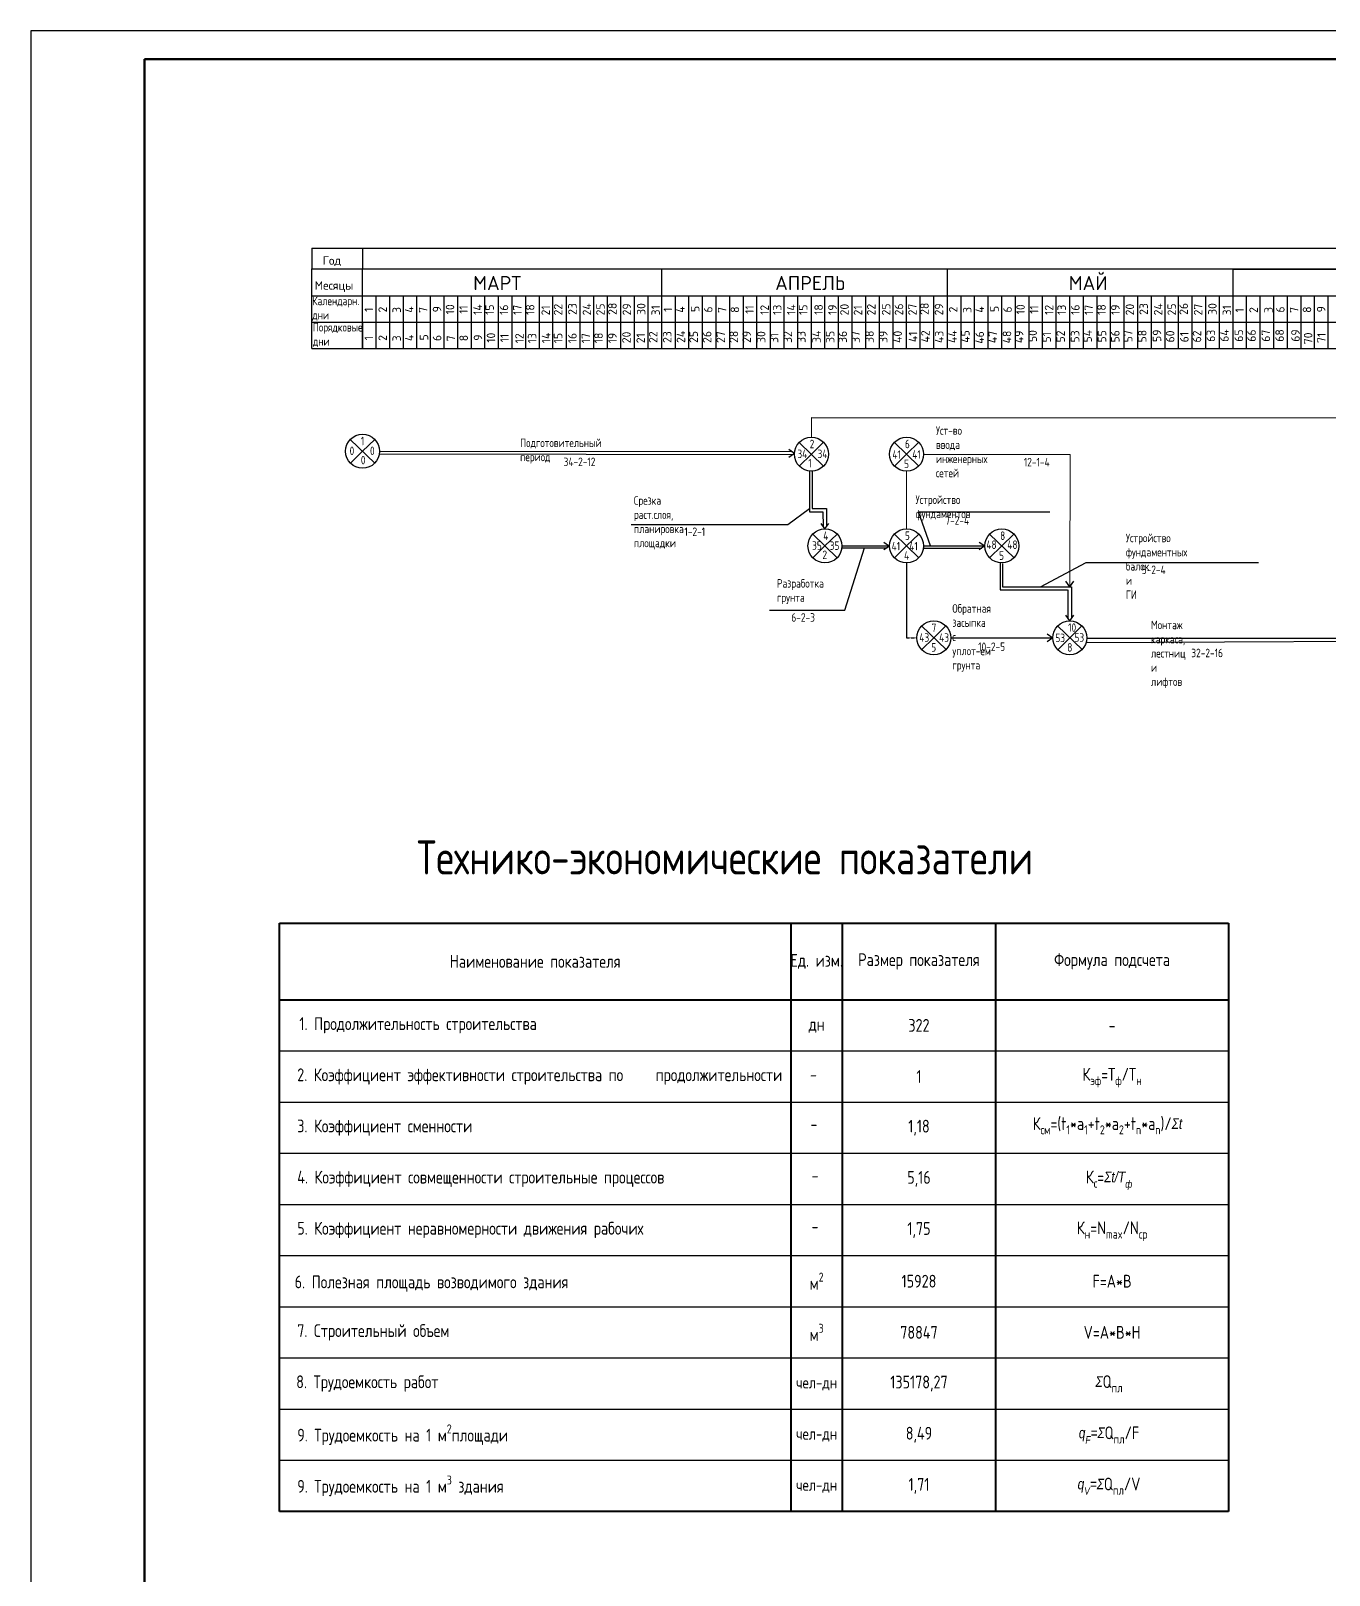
# Model space of a CAD drawing. Header units: millimetres. Extents: x -345369 to 252202, y 74562 to 424723.
# Drawn here: x -132326 to -109492, y 175977 to 203137 of the extents above; entities that cross this region are included whole.
import ezdxf

# ---------------------------------------------------------------- set-up
doc = ezdxf.new("R2010")
doc.units = ezdxf.units.MM
doc.linetypes.add('N1', pattern=[550, 400, -150])
doc.layers.add('05', color=7, linetype='Continuous', lineweight=50)
for name, color, linetype in [('1STAIR2D', 30, 'Continuous'), ('A0-07', 30, 'Continuous'), ('A0-08', 101, 'Continuous'), ('Системный слой', 7, 'Continuous')]:
    doc.layers.add(name, color=color, linetype=linetype)
doc.styles.add('ISOCPEUR', font='isocpeur.TTF', dxfattribs={"width": 0.8})

msp = doc.modelspace()

# ---------------------------------------------------------------- linework, layer by layer
at = {"lineweight": 20}
for p, q in [((-118597.811158, 196336.541484), (-118598.280261, 195990.590296)), ((-114052.051483, 193357.750396), (-114048.92604, 195687.725116)), ((-116923.631494, 195392.501451), (-116923.631494, 194376.902328))]:
    msp.add_line(p, q, dxfattribs=at)
at = {"linetype": 'Continuous'}
for p, q in [((-116624.587887, 195690.847524), (-114048.92604, 195687.725116)), ((-118011.102165, 192950.84597), (-117665.024483, 194044.957757)), ((-114569.160673, 193357.750396), (-113762.72185, 193788.836894))]:
    msp.add_line(p, q, dxfattribs=at)
at = {"linetype": 'Continuous', "lineweight": 30}
for p, q in [((-118629.422499, 194680.693478), (-118397.197789, 194680.693478)), ((-118585.651435, 194734.137109), (-118331.089436, 194734.137109)), ((-118397.197789, 194680.693478), (-118393.34969, 194425.894898)), ((-118331.089436, 194734.137109), (-118330.482822, 194417.69295)), ((-118060.83063, 194077.857905), (-117225.705179, 194077.857905)), ((-117342.293686, 194077.857905), (-117222.675917, 194077.857905)), ((-117342.293686, 194077.857905), (-117222.675917, 194077.857905)), ((-116624.587071, 194077.857905), (-115548.027149, 194077.857905)), ((-116624.587071, 194077.857905), (-115548.027149, 194077.857905)), ((-115280.149754, 193304.306766), (-114090.982891, 193304.306766)), ((-115236.378689, 193357.750396), (-114024.874538, 193357.750396)), ((-114087.110003, 193304.306766), (-114087.110003, 192810.590179)), ((-114024.243135, 193357.750396), (-114024.243135, 192802.38823)), ((-113753.787906, 192458.513059), (-106696.284944, 192458.513059)), ((-113753.787906, 192458.513059), (-106696.284944, 192458.513059))]:
    msp.add_line(p, q, dxfattribs=at)
at = {"layer": '05', "lineweight": 30}
for p, q in [((-123056.058964, 199317.87628), (-104996.471843, 199317.87628)), ((-126493.053022, 198951.17112), (-121229.871182, 198951.17112)), ((-121229.871182, 198951.17112), (-116205.924879, 198946.701976)), ((-111181.978577, 198946.701976), (-105918.796737, 198951.17112)), ((-121229.871182, 198479.312065), (-116205.924879, 198479.312065))]:
    msp.add_line(p, q, dxfattribs=at)
at = {"layer": '1STAIR2D'}
for p, q in [((-48326.352797, 203137.13897), (-132326.352797, 203137.13897)), ((-132326.352797, 203137.13897), (-132326.352797, 143737.13897))]:
    msp.add_line(p, q, dxfattribs=at)
at = {"layer": '1STAIR2D', "lineweight": 100}
for p, q in [((-48826.352797, 202637.13897), (-130326.352797, 202637.13897)), ((-130326.352797, 202637.13897), (-130326.352797, 144237.13897))]:
    msp.add_line(p, q, dxfattribs=at)
at = {"layer": 'A0-07', "color": 0, "lineweight": 40}
for p, q in [((-127956.233283, 177096.274064), (-127956.233283, 187446.274064)), ((-127956.233283, 187446.274064), (-111262.707377, 187446.274064)), ((-118956.233283, 177096.274064), (-118956.233283, 187446.274064)), ((-118956.233283, 187446.274064), (-118056.233283, 187446.274064)), ((-118056.233283, 187446.274064), (-118056.233283, 177096.274064)), ((-115356.233283, 177096.274064), (-115356.233283, 187446.274064)), ((-111262.707377, 187446.274064), (-111262.707377, 177096.274064)), ((-127956.233283, 186096.274064), (-111262.707377, 186096.274064)), ((-111262.707377, 177096.274064), (-127956.233283, 177096.274064))]:
    msp.add_line(p, q, dxfattribs=at)
at = {"layer": 'A0-08', "color": 0, "lineweight": 30}
for p, q in [((-127386.490309, 199317.87628), (-126412.243349, 199317.87628)), ((-127386.490309, 199317.87628), (-127386.490309, 198951.17112)), ((-126493.053022, 199317.87628), (-126493.053022, 198951.17112)), ((-126412.243349, 199317.87628), (-89748.91865, 199317.87628)), ((-126412.243349, 199317.87628), (-89748.91865, 199317.87628)), ((-123056.058964, 199317.87628), (-49459.209723, 199317.87628)), ((-119010.121779, 199317.87628), (-49459.209723, 199317.87628)), ((-127386.490309, 198951.17112), (-91429.86988, 198951.17112)), ((-127386.490309, 198951.17112), (-91429.86988, 198951.17112)), ((-127386.490309, 198016.391299), (-127386.490309, 198951.17112)), ((-126493.053022, 198016.391299), (-126493.053022, 198951.17112)), ((-123855.664503, 198951.17112), (-49459.209723, 198969.31087)), ((-123855.664503, 198951.17112), (-49459.209723, 198969.31087)), ((-121229.871182, 197553.470532), (-121229.871182, 198951.17112)), ((-116205.924879, 197553.470532), (-116205.924879, 198946.701976)), ((-111181.978577, 197553.470532), (-111181.978577, 198946.701976)), ((-127386.490309, 198479.312065), (-89748.91865, 198479.312065)), ((-127386.490309, 198479.312065), (-89748.91865, 198479.312065)), ((-127386.490309, 197553.470532), (-127386.490309, 198479.312065)), ((-126493.053022, 197553.470532), (-126493.053022, 198479.312065)), ((-126253.817484, 197553.470532), (-126253.817484, 198479.312065)), ((-126014.581945, 197553.470532), (-126014.581945, 198479.312065)), ((-125775.346407, 197553.470532), (-125775.346407, 198479.312065)), ((-125536.110869, 197553.470532), (-125536.110869, 198479.312065)), ((-125296.875331, 197553.470532), (-125296.875331, 198479.312065)), ((-125057.639793, 197553.470532), (-125057.639793, 198479.312065)), ((-124818.404254, 197553.470532), (-124818.404254, 198479.312065)), ((-124579.168716, 197553.470532), (-124579.168716, 198479.312065)), ((-124339.933178, 197553.470532), (-124339.933178, 198479.312065)), ((-124100.69764, 197553.470532), (-124100.69764, 198479.312065)), ((-123861.462102, 197553.470532), (-123861.462102, 198479.312065)), ((-123716.927599, 198479.312065), (-85664.840601, 198479.312065)), ((-123716.927599, 198479.312065), (-85664.840601, 198479.312065)), ((-123622.226563, 197553.470532), (-123622.226563, 198479.312065)), ((-123382.991025, 197553.470532), (-123382.991025, 198479.312065)), ((-123143.755487, 197553.470532), (-123143.755487, 198479.312065)), ((-122904.519949, 197553.470532), (-122904.519949, 198479.312065)), ((-122777.059346, 198479.312065), (-85105.304914, 198479.312065)), ((-122777.059346, 198479.312065), (-85105.304914, 198479.312065)), ((-122665.284411, 197553.470532), (-122665.284411, 198479.312065)), ((-122426.048873, 197553.470532), (-122426.048873, 198479.312065)), ((-122186.813334, 197553.470532), (-122186.813334, 198479.312065)), ((-121947.577796, 197553.470532), (-121947.577796, 198479.312065)), ((-121708.342258, 197553.470532), (-121708.342258, 198479.312065)), ((-121708.342258, 197553.470532), (-121708.342258, 198479.312065)), ((-121469.10672, 197553.470532), (-121469.10672, 198479.312065)), ((-121469.10672, 197553.470532), (-121469.10672, 198479.312065)), ((-121229.871182, 197553.470532), (-121229.871182, 198479.312065)), ((-120990.635643, 197553.470532), (-120990.635643, 198479.312065)), ((-120751.400105, 197553.470532), (-120751.400105, 198479.312065)), ((-120512.164567, 197553.470532), (-120512.164567, 198479.312065)), ((-120272.929029, 197553.470532), (-120272.929029, 198479.312065)), ((-120033.693491, 197553.470532), (-120033.693491, 198479.312065)), ((-119794.457952, 197553.470532), (-119794.457952, 198479.312065)), ((-119555.222414, 197553.470532), (-119555.222414, 198479.312065)), ((-119315.986876, 197553.470532), (-119315.986876, 198479.312065)), ((-119076.751338, 197553.470532), (-119076.751338, 198479.312065)), ((-118837.5158, 197553.470532), (-118837.5158, 198479.312065)), ((-118598.280261, 197553.470532), (-118598.280261, 198479.312065)), ((-118359.044723, 197553.470532), (-118359.044723, 198479.312065)), ((-118326.296099, 198479.312065), (-85105.304914, 198479.312065)), ((-118326.296099, 198479.312065), (-85105.304914, 198479.312065)), ((-118119.809185, 197553.470532), (-118119.809185, 198479.312065)), ((-117880.573647, 197553.470532), (-117880.573647, 198479.312065)), ((-117641.338109, 197553.470532), (-117641.338109, 198479.312065)), ((-117402.10257, 197553.470532), (-117402.10257, 198479.312065)), ((-117162.867032, 197553.470532), (-117162.867032, 198479.312065)), ((-116923.631494, 197553.470532), (-116923.631494, 198479.312065)), ((-116684.395956, 197553.470532), (-116684.395956, 198479.312065)), ((-116445.160418, 197553.470532), (-116445.160418, 198479.312065)), ((-116205.924879, 197553.470532), (-116205.924879, 198479.312065)), ((-115966.689341, 197553.470532), (-115966.689341, 198479.312065)), ((-115727.453803, 197553.470532), (-115727.453803, 198479.312065)), ((-115488.218265, 197553.470532), (-115488.218265, 198479.312065)), ((-115248.982727, 197553.470532), (-115248.982727, 198479.312065)), ((-115009.747188, 197553.470532), (-115009.747188, 198479.312065)), ((-114770.51165, 197553.470532), (-114770.51165, 198479.312065)), ((-114531.276112, 197553.470532), (-114531.276112, 198479.312065)), ((-114292.040574, 197553.470532), (-114292.040574, 198479.312065)), ((-114052.805036, 197553.470532), (-114052.805036, 198479.312065)), ((-113813.569498, 197553.470532), (-113813.569498, 198479.312065)), ((-113574.333959, 197553.470532), (-113574.333959, 198479.312065)), ((-113335.098421, 197553.470532), (-113335.098421, 198479.312065)), ((-113302.349797, 198479.312065), (-85105.304914, 198479.312065)), ((-113302.349797, 198479.312065), (-49459.209723, 198479.312065)), ((-113095.862883, 197553.470532), (-113095.862883, 198479.312065)), ((-112856.627345, 197553.470532), (-112856.627345, 198479.312065)), ((-112617.391807, 197553.470532), (-112617.391807, 198479.312065)), ((-112378.156268, 197553.470532), (-112378.156268, 198479.312065)), ((-112138.92073, 197553.470532), (-112138.92073, 198479.312065)), ((-111899.685192, 197553.470532), (-111899.685192, 198479.312065)), ((-111660.449654, 197553.470532), (-111660.449654, 198479.312065)), ((-111421.214116, 197553.470532), (-111421.214116, 198479.312065)), ((-111421.214116, 197553.470532), (-111421.214116, 198479.312065)), ((-111421.214116, 197553.470532), (-111421.214116, 198479.312065)), ((-111181.978577, 197553.470532), (-111181.978577, 198479.312065)), ((-110942.743039, 197553.470532), (-110942.743039, 198479.312065)), ((-110703.507501, 197553.470532), (-110703.507501, 198479.312065)), ((-110464.271963, 197553.470532), (-110464.271963, 198479.312065)), ((-110225.036425, 197553.470532), (-110225.036425, 198479.312065)), ((-109985.800886, 197553.470532), (-109985.800886, 198479.312065)), ((-109746.565348, 197553.470532), (-109746.565348, 198479.312065)), ((-109507.32981, 197553.470532), (-109507.32981, 198479.312065)), ((-127386.490309, 198016.391299), (-85105.304914, 198016.391299)), ((-127386.490309, 198016.391299), (-85105.304914, 198016.391299)), ((-126493.053022, 198016.391299), (-126493.053022, 197553.470532)), ((-123186.46479, 198016.391299), (-85105.304914, 198016.391299)), ((-123186.46479, 198016.391299), (-49459.209723, 198016.391299)), ((-121229.871182, 198016.391299), (-111181.978577, 198016.391299)), ((-127386.490309, 197553.470532), (-89748.91865, 197553.470532)), ((-127386.490309, 197553.470532), (-89748.91865, 197553.470532)), ((-126493.053022, 197553.470532), (-126253.817484, 197553.470532)), ((-126493.053022, 197553.470532), (-126253.817484, 197553.470532)), ((-126412.243349, 197553.470532), (-126173.007811, 197553.470532)), ((-123861.462102, 197553.470532), (-85105.304914, 197553.470532)), ((-122777.059346, 197553.470532), (-85105.304914, 197553.470532)), ((-121229.871182, 197553.470532), (-121110.253412, 197553.470532)), ((-118899.975673, 197553.470532), (-85105.304914, 197553.470532)), ((-118899.975673, 197553.470532), (-85105.304914, 197553.470532)), ((-113302.349797, 197553.470532), (-85105.304914, 197553.470532)), ((-113302.349797, 197553.470532), (-49459.209723, 197553.470532)), ((-111181.978577, 197553.470532), (-105440.325661, 197553.470532)), ((-126197.118092, 195700.66358), (-118924.679256, 195685.23643)), ((-126194.008823, 195744.042354), (-118950.786375, 195741.824586)), ((-118897.324684, 195704.390307), (-118995.309824, 195773.000241)), ((-118897.324684, 195704.390307), (-118995.309824, 195635.780373)), ((-118629.422499, 195394.127434), (-118629.422499, 194680.693478)), ((-118585.719165, 195386.91472), (-118585.651435, 194734.137109)), ((-118359.044723, 194376.902328), (-118427.654657, 194474.887468)), ((-118359.044723, 194376.902328), (-118290.434789, 194474.887468)), ((-118062.841202, 194043.239144), (-117267.207763, 194046.676371)), ((-118060.83063, 194077.857905), (-117225.705179, 194077.857905)), ((-116627.386129, 194037.038175), (-115599.984944, 194041.476666)), ((-115701.967331, 194077.857905), (-115548.027149, 194077.857905)), ((-115280.124964, 193778.822715), (-115280.149754, 193304.306766)), ((-115236.42163, 193771.61), (-115236.42163, 193357.750396)), ((-114052.805036, 192761.597608), (-114121.414969, 192859.582749)), ((-114052.805036, 192761.597608), (-113984.195102, 192859.582749)), ((-113765.392608, 192379.959825), (-106764.781659, 192410.551143))]:
    msp.add_line(p, q, dxfattribs=at)
at = {"layer": 'A0-08', "color": 0, "lineweight": 25}
for p, q in [((-118598.280261, 196336.541719), (-52868.28885, 196303.544114)), ((-126708.141721, 195951.43667), (-126277.964323, 195535.915703)), ((-126493.053022, 195743.676187), (-126279.383377, 195952.895808)), ((-118813.36896, 195899.306357), (-118383.191563, 195483.78539)), ((-118598.280261, 195691.545873), (-118384.610617, 195900.765495)), ((-117138.720193, 195899.306357), (-116708.542795, 195483.78539)), ((-116923.631494, 195691.545873), (-116709.96185, 195900.765495)), ((-126706.722666, 195534.456565), (-126493.053022, 195743.676187)), ((-118811.949906, 195482.326252), (-118598.280261, 195691.545873)), ((-117137.301138, 195482.326252), (-116923.631494, 195691.545873)), ((-119009.720018, 194458.087514), (-118629.422499, 194735.746763)), ((-116714.916207, 194675.472716), (-114403.373637, 194675.472716)), ((-116504.850043, 194077.857905), (-116714.916207, 194675.472716)), ((-121766.137247, 194452.861784), (-119009.720018, 194458.087514)), ((-118574.133422, 194285.618389), (-118143.956024, 193870.097422)), ((-118359.044723, 194077.857905), (-118145.375079, 194287.077526)), ((-117138.720193, 194285.618389), (-116708.542795, 193870.097422)), ((-116923.631494, 194077.857905), (-116709.96185, 194287.077526)), ((-115464.071425, 194285.618389), (-115033.894028, 193870.097422)), ((-115248.982727, 194077.857905), (-115035.313082, 194287.077526)), ((-118572.714368, 193868.638284), (-118359.044723, 194077.857905)), ((-117137.301138, 193868.638284), (-116923.631494, 194077.857905)), ((-115462.652371, 193868.638284), (-115248.982727, 194077.857905)), ((-113762.72185, 193788.836894), (-110734.527134, 193788.836894)), ((-114052.396759, 193357.750396), (-114121.006693, 193455.735536)), ((-114052.396759, 193357.750396), (-113983.786825, 193455.735536)), ((-119335.286846, 192950.84597), (-118011.102165, 192950.84597)), ((-116660.249928, 192670.536887), (-116230.07253, 192255.01592)), ((-116445.161229, 192462.776404), (-116231.491585, 192671.996025)), ((-114267.893734, 192670.313669), (-113837.716337, 192254.792702)), ((-114052.805036, 192462.553186), (-113839.135391, 192671.772807)), ((-116658.830873, 192253.556783), (-116445.161229, 192462.776404)), ((-116146.116806, 192462.77133), (-114351.8494, 192462.740888)), ((-114266.47468, 192253.333565), (-114052.805036, 192462.553186))]:
    msp.add_line(p, q, dxfattribs=at)
at = {"layer": 'A0-08', "color": 0, "lineweight": 25, "ltscale": 0.01}
msp.add_line((-116923.631494, 193778.813482), (-116923.443587, 192462.784518), dxfattribs=at)
at = {"layer": 'A0-08', "color": 0, "linetype": 'N1', "lineweight": 25, "ltscale": 0.01}
msp.add_line((-116923.443587, 192462.784518), (-116744.205652, 192462.781477), dxfattribs=at)
at = {"layer": 'A0-08', "color": 0, "lineweight": 30}
for points in [[(-117322.175688, 194145.407283), (-117224.190548, 194076.797349), (-117322.175688, 194008.187415)], [(-115646.01229, 194146.467839), (-115548.027149, 194077.857905), (-115646.01229, 194009.247971)]]:
    msp.add_lwpolyline(points, dxfattribs=at)
at = {"layer": 'A0-08', "color": 0, "lineweight": 25}
msp.add_lwpolyline([(-114449.546236, 192530.961206), (-114351.561096, 192462.351272), (-114449.546236, 192393.741338)], dxfattribs=at)
for centre in [(-126493.053022, 195743.676187), (-118598.280261, 195691.545873), (-116923.631494, 195691.545873), (-118359.044723, 194077.857905), (-116923.631494, 194077.857905), (-115248.982727, 194077.857905), (-116445.161229, 192462.776404), (-114052.805036, 192462.553186)]:
    msp.add_circle(centre, 299.044423, dxfattribs=at)
at = {"layer": 'Системный слой', "color": 0, "lineweight": 25}
for p, q in [((-127956.233283, 177096.274064), (-127956.233283, 187446.274064)), ((-127956.233283, 187446.274064), (-111262.707377, 187446.274064)), ((-118956.233283, 187446.274064), (-118956.233283, 177096.274064)), ((-118056.233283, 187446.274064), (-118056.233283, 177096.274064)), ((-115356.233283, 187446.274064), (-115356.233283, 177096.274064)), ((-111262.707377, 177096.274064), (-111262.707377, 187446.274064)), ((-127956.233283, 186096.274064), (-111262.707377, 186096.274064)), ((-127956.233283, 186096.274064), (-111262.707377, 186096.274064)), ((-127956.233283, 185196.274064), (-111262.707377, 185196.274064)), ((-127956.233283, 184296.274064), (-111262.707377, 184296.274064)), ((-127956.233283, 183396.274064), (-111262.707377, 183396.274064)), ((-127956.233283, 182496.274064), (-111262.707377, 182496.274064)), ((-127956.233283, 181596.274064), (-111262.707377, 181596.274064)), ((-127956.233283, 180696.274064), (-111262.707377, 180696.274064)), ((-127956.233283, 179796.274064), (-111262.707377, 179796.274064)), ((-127956.233283, 178896.274064), (-111262.707377, 178896.274064)), ((-127956.233283, 177996.274064), (-111262.707377, 177996.274064)), ((-127956.233283, 177096.274064), (-111262.707377, 177096.274064)), ((-127956.233283, 177096.274064), (-111262.707377, 177096.274064))]:
    msp.add_line(p, q, dxfattribs=at)

# ---------------------------------------------------------------- texts
at = {"lineweight": 25, "style": 'ISOCPEUR'}
for s, p in [('МАРТ', (-124546.497521, 198578.044211)), ('АПРЕЛЬ', (-119235.034334, 198577.919337)), ('МАЙ', (-114071.656075, 198578.044211))]:
    msp.add_text(s, height=247.4037, dxfattribs=at).set_placement(p)
at = {"color": 0, "lineweight": 35, "ltscale": 0.5, "insert": (-125537.225838, 188899.982758), "char_height": 600, "width": 67367.00402848, "attachment_point": 1, "style": 'ISOCPEUR'}
msp.add_mtext('Технико-экономические показатели', dxfattribs=at)
at = {"layer": 'A0-08', "color": 0, "lineweight": 25, "style": 'ISOCPEUR'}
for s, p in [('Год', (-127194.793879, 199023.564996)), ('Месяцы', (-127333.755631, 198585.503518))]:
    msp.add_text(s, height=149.5222114, dxfattribs=at).set_placement(p)
for s, height, p in [('2', 149.522211, (-126063.566481, 198184.749767)), ('4', 149.522211, (-125597.482679, 198180.402556)), ('9', 149.522211, (-125108.350326, 198186.626032)), ('10', 149.5222114, (-124879.584411, 198151.788331)), ('11', 149.5222114, (-124642.099076, 198160.49773)), ('14', 149.5222114, (-124392.803135, 198141.88537)), ('15', 149.5222114, (-124182.065176, 198141.88537)), ('16', 149.5222114, (-123930.813824, 198141.88537)), ('17', 149.5222114, (-123694.411047, 198141.88537)), ('18', 149.5222114, (-123470.193839, 198141.88537)), ('21', 149.5222114, (-123196.777579, 198132.623385)), ('22', 149.5222114, (-122978.647347, 198132.623385)), ('23', 149.5222114, (-122726.910742, 198141.88537)), ('24', 149.5222114, (-122472.258757, 198132.623385)), ('25', 149.5222114, (-122233.711498, 198132.623385)), ('28', 149.5222114, (-122023.608033, 198141.88537)), ('29', 149.5222114, (-121768.956048, 198132.623385)), ('30', 149.5222114, (-121517.723795, 198141.88537)), ('31', 149.5222114, (-121263.07181, 198132.623385)), ('4', 149.522211, (-120827.826998, 198180.402556)), ('5', 149.522211, (-120567.051738, 198191.739855)), ('6', 149.522211, (-120337.820858, 198181.959476)), ('8', 149.522211, (-119868.998536, 198177.91653)), ('11', 149.5222114, (-119610.457379, 198160.49773)), ('12', 149.5222114, (-119346.373063, 198141.88537)), ('13', 149.5222114, (-119124.647542, 198141.88537)), ('14', 149.5222114, (-118878.55063, 198141.88537)), ('15', 149.5222114, (-118667.812671, 198141.88537)), ('18', 149.5222114, (-118396.589515, 198141.88537)), ('19', 149.5222114, (-118152.875093, 198141.88537)), ('20', 149.5222114, (-117941.983021, 198132.623385)), ('21', 149.5222114, (-117704.087913, 198132.623385)), ('22', 149.5222114, (-117470.122825, 198132.623385)), ('25', 149.5222114, (-117208.506906, 198132.623385)), ('26', 149.5222114, (-116983.398978, 198132.623385)), ('27', 149.5222114, (-116745.049305, 198132.623385)), ('28', 149.5222114, (-116534.94584, 198141.88537)), ('29', 149.5222114, (-116280.293856, 198132.623385)), ('2', 149.522211, (-116028.909677, 198184.749767)), ('4', 149.522211, (-115562.825876, 198180.402556)), ('5', 149.522211, (-115302.050615, 198191.739855)), ('6', 149.522211, (-115072.819736, 198181.959476)), ('10', 149.5222114, (-114844.677889, 198151.788331)), ('11', 149.5222114, (-114607.192554, 198160.49773)), ('12', 149.5222114, (-114343.108237, 198141.88537)), ('13', 149.5222114, (-114121.382717, 198141.88537)), ('16', 149.5222114, (-113880.836011, 198141.88537)), ('17', 149.5222114, (-113644.433233, 198141.88537)), ('18', 149.5222114, (-113420.216025, 198141.88537)), ('19', 149.5222114, (-113176.501603, 198141.88537)), ('20', 149.5222114, (-112921.849618, 198132.623385)), ('23', 149.5222114, (-112679.018138, 198141.88537)), ('24', 149.5222114, (-112424.366153, 198132.623385)), ('25', 149.5222114, (-112185.818894, 198132.623385)), ('26', 149.5222114, (-111975.715429, 198141.88537)), ('27', 149.5222114, (-111721.063444, 198132.623385)), ('30', 149.5222114, (-111469.831191, 198141.88537)), ('31', 149.5222114, (-111215.179206, 198132.623385)), ('6', 149.522211, (-110275.625602, 198181.959476)), ('8', 149.522211, (-109806.80328, 198177.91653)), ('9', 149.522211, (-109556.238814, 198186.626032)), ('1', 149.522211, (-126309.425759, 198195.524641)), ('3', 149.522211, (-125817.468053, 198176.055447)), ('7', 149.522211, (-125351.881687, 198177.069287)), ('1', 149.522211, (-121046.243918, 198195.524641)), ('7', 149.522211, (-120093.902538, 198177.069287)), ('3', 149.522211, (-115782.81125, 198176.055447)), ('1', 149.522211, (-110991.727574, 198184.749767)), ('2', 149.522211, (-110745.629147, 198176.055447)), ('3', 149.522211, (-110482.908086, 198176.055447)), ('7', 149.522211, (-110031.707282, 198177.069287)), ('1', 149.522211, (-126309.425759, 197695.796117)), ('2', 149.522211, (-126063.566481, 197685.021243)), ('3', 149.522211, (-125817.468053, 197676.326924)), ('4', 149.522211, (-125597.482679, 197680.674032)), ('5', 149.522211, (-125336.707419, 197692.011332)), ('6', 149.522211, (-125107.476539, 197682.230953)), ('7', 149.522211, (-124863.558219, 197677.340763)), ('8', 149.522211, (-124638.654217, 197678.188006)), ('9', 149.522211, (-124388.089751, 197686.897509)), ('10', 149.5222114, (-124159.323836, 197652.059807)), ('11', 149.5222114, (-123921.838501, 197660.769207)), ('12', 149.5222114, (-123657.754185, 197642.156846)), ('13', 149.5222114, (-123436.028664, 197642.156846)), ('14', 149.5222114, (-123189.931752, 197642.156846)), ('15', 149.5222114, (-122979.193793, 197642.156846)), ('16', 149.5222114, (-122727.942441, 197642.156846)), ('17', 149.5222114, (-122491.539664, 197642.156846)), ('18', 149.5222114, (-122267.322456, 197642.156846)), ('19', 149.5222114, (-122023.608033, 197642.156846)), ('20', 149.5222114, (-121776.570877, 197643.441501)), ('21', 149.5222114, (-121526.310614, 197643.441501)), ('22', 149.5222114, (-121306.593035, 197648.29062)), ('23', 149.5222114, (-121058.975028, 197648.29062)), ('24', 149.5222114, (-120818.332001, 197648.29062)), ('25', 149.5222114, (-120595.126806, 197648.29062)), ('26', 149.5222114, (-120357.971396, 197648.29062)), ('27', 149.5222114, (-120117.328369, 197648.29062)), ('28', 149.5222114, (-119887.148193, 197648.29062)), ('29', 149.5222114, (-119662.38722, 197648.29062)), ('30', 149.5222114, (-119407.130754, 197648.29062)), ('31', 149.5222114, (-119180.235893, 197648.29062)), ('32', 149.5222114, (-118939.869168, 197648.29062)), ('33', 149.5222114, (-118699.884316, 197648.29062)), ('34', 149.5222114, (-118433.264871, 197648.29062)), ('35', 149.5222114, (-118193.280019, 197648.29062)), ('36', 149.5222114, (-117972.93028, 197648.29062)), ('37', 149.5222114, (-117746.035418, 197648.29062)), ('38', 149.5222114, (-117501.68732, 197648.29062)), ('39', 149.5222114, (-117259.520592, 197648.29062)), ('40', 149.5222114, (-117006.445749, 197648.29062)), ('41', 149.5222114, (-116735.776739, 197662.154234)), ('42', 149.5222114, (-116517.966603, 197656.241992)), ('43', 149.5222114, (-116276.115188, 197646.065951)), ('44', 149.5222114, (-116041.743759, 197646.163817)), ('45', 149.5222114, (-115815.341897, 197652.44433)), ('46', 149.5222114, (-115563.321749, 197633.964092)), ('47', 149.5222114, (-115334.796859, 197644.488514)), ('48', 149.5222114, (-115083.309615, 197640.514709)), ('49', 149.5222114, (-114870.955203, 197644.488514)), ('50', 149.5222114, (-114631.438346, 197664.357742)), ('51', 149.5222114, (-114384.555797, 197656.241992)), ('52', 149.5222114, (-114138.660004, 197656.241992)), ('53', 149.5222114, (-113885.693257, 197656.241992)), ('54', 149.5222114, (-113664.596189, 197656.241992)), ('55', 149.5222114, (-113411.629442, 197656.241992)), ('56', 149.5222114, (-113178.552389, 197656.241992)), ('57', 149.5222114, (-112950.794274, 197659.874402)), ('58', 149.5222114, (-112704.303699, 197657.092523)), ('59', 149.5222114, (-112445.391158, 197665.374044)), ('60', 149.5222114, (-112213.023044, 197657.197877)), ('61', 149.5222114, (-111964.039439, 197659.376869)), ('62', 149.5222114, (-111741.693961, 197656.241992)), ('63', 149.5222114, (-111496.941092, 197667.932452)), ('64', 149.5222114, (-111257.853287, 197667.932452)), ('65', 149.5222114, (-111005.845869, 197669.25237)), ('66', 149.5222114, (-110781.482326, 197669.25237)), ('67', 149.5222114, (-110531.852922, 197669.25237)), ('68', 149.5222114, (-110287.919781, 197669.25237)), ('69', 149.5222114, (-110008.863501, 197669.25237)), ('70', 149.5222114, (-109786.647808, 197625.763715)), ('71', 149.5222114, (-109550.970891, 197647.899644))]:
    msp.add_text(s, height=height, rotation=90, dxfattribs=at).set_placement(p)
at = {"layer": 'A0-08', "color": 0, "lineweight": 25, "attachment_point": 1, "style": 'ISOCPEUR'}
for s, width, insert, char_height in [('Календарн. дни', 12.05026787, (-127377.104872, 198461.825069), 149.52221137), ('Порядковые дни', 12.05026787, (-127367.138293, 197998.984801), 149.52221137), ('Уст-во ввода \\Pинженерных сетей', 42.08035445, (-116408.45199, 196182.901349), 149.52221137), ('1', 2.49875162, (-126523.11203, 195998.461959), 149.522211), ('Подготовительный период', 43.01416096, (-123721.078408, 195966.879112), 149.52221137), ('2', 2.49875162, (-118628.339269, 195946.331646), 149.522211), ('6', 2.49875162, (-116953.690502, 195946.331646), 149.522211), ('0', 2.49875162, (-126720.074556, 195825.40994), 149.522211), ('0', 2.49875162, (-126523.11203, 195662.982973), 149.522211), ('0', 2.49875162, (-126361.875368, 195825.40994), 149.522211), ('34-2-12', 2.49875162, (-122957.04579, 195632.07307), 149.5222114), ('34', 2.49875162, (-118844.597049, 195773.279627), 149.5222114), ('1', 2.49875162, (-118652.683246, 195610.85266), 149.522211), ('34', 2.65436947, (-118490.668104, 195773.279627), 149.5222114), ('41', 2.49875162, (-117174.179986, 195759.708237), 149.5222114), ('5', 2.49875162, (-116968.907291, 195597.549131), 149.522211), ('41', 2.49875162, (-116823.773958, 195762.690391), 149.5222114), ('12-1-4', 2.5, (-114861.560984, 195627.356581), 149.5222114), ('Срезка раст.слоя, \\Pпланировка площадки', 55.30931867, (-121720.215795, 194952.66519), 149.52221137), ('Устройство фундаментов ', 45.23679121, (-116766.028762, 194965.914813), 149.52221137), ('7-2-4', 2.5, (-116242.827996, 194601.56346), 149.5222114), ('1-2-1', 2.5, (-120831.248377, 194403.227529), 149.5222114), ('4', 2.49875162, (-118389.103731, 194332.643678), 149.522211), ('5', 2.49875162, (-116953.690502, 194332.643678), 149.522211), ('8', 2.49875162, (-115279.041735, 194332.643678), 149.522211), ('35', 2.49875162, (-118586.283875, 194159.591659), 149.5222114), ('2', 2.49875162, (-118404.218198, 193997.164692), 149.522211), ('35', 2.49875162, (-118276.809453, 194158.380491), 149.5222114), ('41', 2.49875162, (-117186.639079, 194149.036361), 149.5222114), ('4', 2.49875162, (-116968.907291, 193983.861163), 149.522211), ('41', 2.92425387, (-116875.887855, 194149.036361), 149.5222114), ('48', 2.49875162, (-115520.680831, 194174.475692), 149.5222114), ('5', 2.49875162, (-115296.840712, 193983.293697), 149.522211), ('48', 2.49875162, (-115152.287587, 194174.475692), 149.5222114), ('5-2-4', 2.5, (-112788.09781, 193733.548894), 149.5222114), ('Разработка \\Pгрунта ', 45.23679121, (-119205.54184, 193494.315794), 149.52221137), ('6-2-3', 2.5, (-118950.867881, 192895.557971), 149.5222114), ('Обратная засыпка с \\Pуплот-ем грунта', 42.08035445, (-116119.286242, 193053.43996), 149.52221137), ('7', 2.49875162, (-116485.056572, 192713.505037), 149.522211), ('10', 2.49875162, (-114082.864044, 192717.338958), 149.5222114), ('Монтаж каркаса,  лестниц и лифтов', 112.02133955, (-112624.77378, 192763.243933), 149.52221137), ('43', 2.49875162, (-116700.114135, 192541.447277), 149.5222114), ('5', 2.49875162, (-116490.437026, 192368.779661), 149.522211), ('43', 2.49875162, (-116351.029915, 192541.354877), 149.5222114), ('10-2-5', 2.5, (-115664.215717, 192380.438094), 149.5222114), ('53', 2.49875162, (-114308.071759, 192535.348393), 149.5222114), ('8', 2.49875162, (-114098.080833, 192368.556443), 149.522211), ('53', 2.49875162, (-113971.773791, 192541.896821), 149.5222114), ('32-2-16', 2.5, (-111916.23442, 192270.574954), 149.5222114)]:
    msp.add_mtext_dynamic_manual_height_columns(s, width=width, gutter_width=12.5, heights=[0], dxfattribs=dict(at, insert=insert, char_height=char_height))
at = {"layer": 'A0-08', "color": 0, "lineweight": 25}
note = msp.add_mtext_dynamic_manual_height_columns('Устройство ', width=26.43342821, gutter_width=12.5, heights=[23.017347, 0], dxfattribs=dict(at, insert=(-113105.723896, 194293.21118), char_height=149.52221137, attachment_point=1, style='ISOCPEUR'))
for column, words in zip(note.columns.linked_columns, ['фундаментных балок и ГИ']):
    column.text = words
at = {"layer": 'Системный слой', "color": 0, "lineweight": 25, "style": 'ISOCPEUR'}
for s, insert, char_height, width, attachment_point in [('Наименование показателя', (-123456.233283, 186771.274064), 225, 9000, 5), ('Ед. изм.', (-118506.233283, 186771.274064), 225, 900, 5), ('Размер показателя', (-116706.233283, 186771.274064), 225, 2700, 5), ('Формула подсчета', (-113309.47033, 186771.274064), 225, 2700, 5), ('\\pi225;1. Продолжительность строительства', (-127828.505669, 185645.511967), 225, 9000, 4), ('дн', (-118506.233283, 185646.274064), 225, 900, 5), ('322', (-116706.233283, 185646.274064), 225, 10843.52590542, 5), ('-', (-113309.47033, 185646.274064), 225, 10843.52590542, 5), ('\\pi-360,l675;2. Коэффициент эффективности строительства по     продолжительности', (-127956.233283, 184746.274064), 225, 9000, 4), ('-', (-118561.53775, 184780.592699), 225, 10843.52590542, 5), ('1', (-116706.233283, 184746.274064), 225, 10843.52590542, 5), ('\\A1;К{\\H0.7x;\\S^ эф;}=Т{\\H0.7x;\\S^ ф;}/Т{\\H0.7x;\\S^ н;}', (-113309.47033, 184746.274064), 225, 10843.52590542, 5), ('\\pl315;3. Коэффициент сменности', (-127956.233283, 183846.274064), 225, 9000, 4), ('-', (-118552.978465, 183911.099647), 225, 10843.52590542, 5), ('1,18', (-116706.233283, 183846.274064), 225, 10843.52590542, 5), ('\\A1;К{\\H0.7x;\\S^ см;}=(t{\\H0.7x;\\S^ 1;}*a{\\H0.7x;\\S^ 1;}+t{\\H0.7x;\\S^ 2;}*a{\\H0.7x;\\S^ 2;}+t{\\H0.7x;\\S^ n;}*a{\\H0.7x;\\S^ n;})/{\\fArial|b0|i1|c0|p34;\\H0.8333x;Σt}', (-113391.394313, 183880.532774), 225, 10843.52590542, 5), ('\\pl315;4. Коэффициент совмещенности строительные процессов', (-127956.233283, 182946.274064), 225, 9000, 4), ('5,16', (-116706.233283, 182946.274064), 225, 10843.52590542, 5), ('\\A1;К{\\H0.7x;\\S^ с;}={\\fArial|b0|i1|c0|p34;\\H0.8333x;Σt/\\fArial|b0|i1|c204|p34;Т\\H0.7x;\\S^ ф;}', (-113362.942648, 182941.341239), 225, 10843.52590542, 5), ('-', (-118533.303842, 183005.95223), 225, 10843.52590542, 5), ('\\pi315;5. Коэффициент неравномерности движения рабочих', (-127956.233283, 182046.274064), 225, 9000, 4), ('-', (-118533.303842, 182112.331406), 225, 10843.52590542, 5), ('1,75', (-116706.233283, 182046.274064), 225, 10843.52590542, 5), ('\\A1;К{\\H0.7x;\\S^ н;}=N{\\H0.7x;\\S^ max;}/N{\\H0.7x;\\S^ ср;}', (-113309.47033, 182046.274064), 225, 10843.52590542, 5), ('\\pl270;6. Полезная площадь возводимого здания', (-127956.233283, 181103.028811), 225, 9000, 4), ('\\A1;м{\\H0.7x;\\S2^ ;}', (-118506.233283, 181146.274064), 225, 900, 5), ('15928', (-116706.233283, 181146.274064), 225, 10843.52590542, 5), ('F=А*B', (-113309.47033, 181146.274064), 225, 10843.52590542, 5), ('\\pl315;7. Строительный объем', (-127956.233283, 180246.274064), 225, 9000, 4), ('\\A1;м{\\H0.7x;\\S3^ ;}', (-118506.233283, 180246.274064), 225, 900, 5), ('78847', (-116706.233283, 180246.274064), 225, 10843.52590542, 5), ('V=А*B*H', (-113309.47033, 180246.274064), 225, 10843.52590542, 5), ('\\pl297;8. Трудоемкость работ', (-127956.233283, 179346.274064), 225, 9000, 4), ('чел-дн', (-118506.233283, 179346.274064), 207, 900, 5), ('135178,27', (-116706.233283, 179346.274064), 225, 10843.52590542, 5), ('\\A1;{\\fArial|b0|i1|c0|p34;\\H0.8333x;Σ}Q{\\H0.7x;\\S^ пл;}', (-113362.942648, 179341.341239), 225, 10843.52590542, 5), ('\\A1;\\pl315;9. Трудоемкость на 1 м{\\H0.7x;\\S2^ ;}площади', (-127956.233283, 178446.274064), 225, 9000, 4), ('чел-дн', (-118506.233283, 178446.274064), 207, 900, 5), ('8,49', (-116706.233283, 178446.274064), 225, 10843.52590542, 5), ('\\A1;{\\fArial|b0|i1|c0|p34;\\H0.8333x;q\\H0.7x;\\S^ F;\\H1.4286x;=Σ}Q{\\H0.7x;\\S^ пл;}/F', (-113362.942648, 178441.341239), 225, 10843.52590542, 5), ('\\A1;\\pl315;9. Трудоемкость на 1 м{\\H0.7x;\\S3^ ;} здания', (-127956.233283, 177546.274064), 225, 9000, 4), ('1,71', (-116706.233283, 177546.274064), 225, 10843.52590542, 5), ('\\A1;{\\fArial|b0|i1|c0|p34;\\H0.8333x;q\\H0.7x;\\S^ V;\\H1.4286x;=Σ}Q{\\H0.7x;\\S^ пл;}/V', (-113362.942648, 177541.341239), 225, 10843.52590542, 5), ('чел-дн', (-118506.233283, 177546.274064), 207, 900, 5)]:
    msp.add_mtext(s, dxfattribs=dict(at, insert=insert, char_height=char_height, width=width, attachment_point=attachment_point))

doc.saveas('drawing.dxf')
